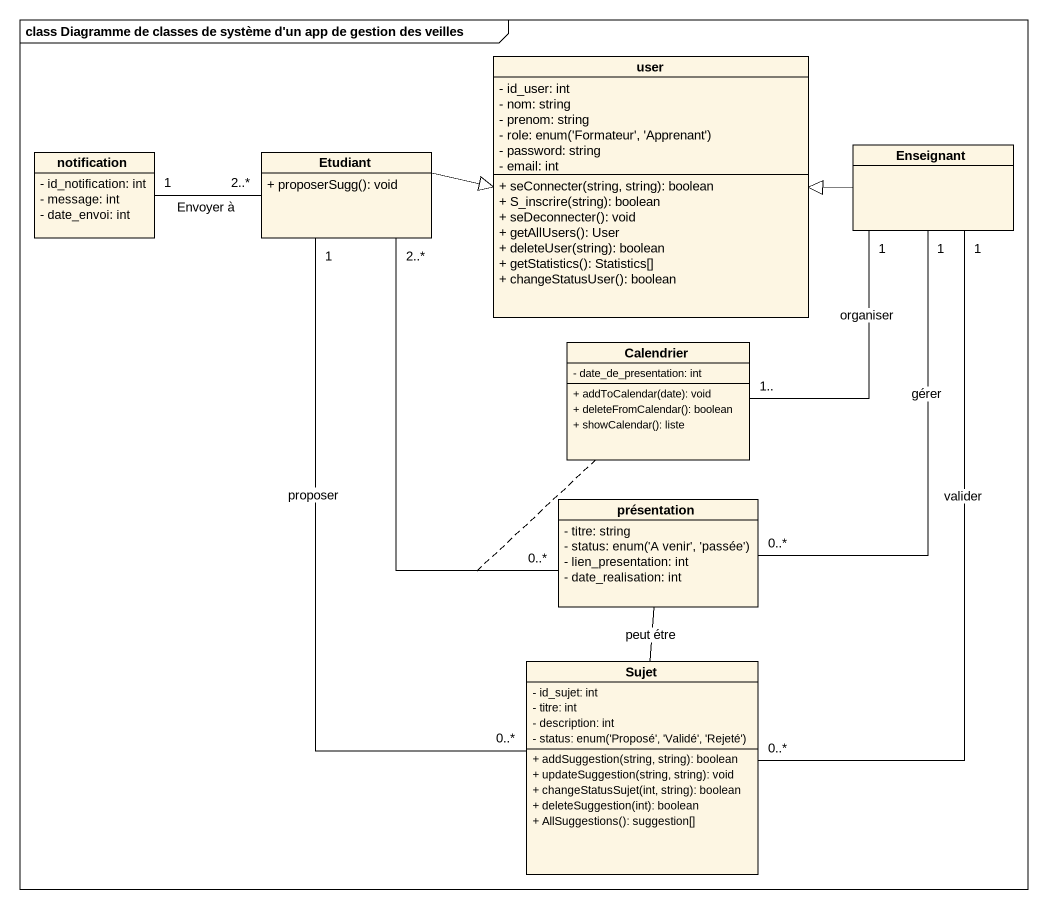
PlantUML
@startuml
mainframe class Diagramme de classes de système d'un app de gestion des veilles
hide circle
hide empty members
skinparam classAttributeIconSize 0
class user {
  - id_user: int
  - nom: string
  - prenom: string
  {field} - role: enum('Formateur', 'Apprenant')
  - password: string
  - email: int
  + seConnecter(string, string): boolean
  + S_inscrire(string): boolean
  + seDeconnecter(): void
  + getAllUsers(): User
  + deleteUser(string): boolean
  + getStatistics(): Statistics[]
  + changeStatusUser(): boolean
}
class notification {
  - id_notification: int
  - message: int
  - date_envoi: int
}
class Etudiant {
  + proposerSugg(): void
}
class Enseignant
class Calendrier {
  - date_de_presentation: int
  + addToCalendar(date): void
  + deleteFromCalendar(): boolean
  + showCalendar(): liste
}
class présentation {
  - titre: string
  {field} - status: enum('A venir', 'passée')
  - lien_presentation: int
  - date_realisation: int
}
class Sujet {
  - id_sujet: int
  - titre: int
  - description: int
  {field} - status: enum('Proposé', 'Validé', 'Rejeté')
  + addSuggestion(string, string): boolean
  + updateSuggestion(string, string): void
  + changeStatusSujet(int, string): boolean
  + deleteSuggestion(int): boolean
  + AllSuggestions(): suggestion[]
}
notification "1" -right- "2..*" Etudiant : Envoyer à
Etudiant -right-|> user
Etudiant "1" -- "0..*" Sujet : proposer
Enseignant -left-|> user
Enseignant "1" -- "1.." Calendrier : organiser
Enseignant "1" -- "0..*" présentation : gérer
Enseignant "1" -- "0..*" Sujet : valider
présentation "0..*" -up- "2..*" Etudiant
(présentation, Etudiant) .. Calendrier
Sujet -up- présentation : peut étre
@enduml
